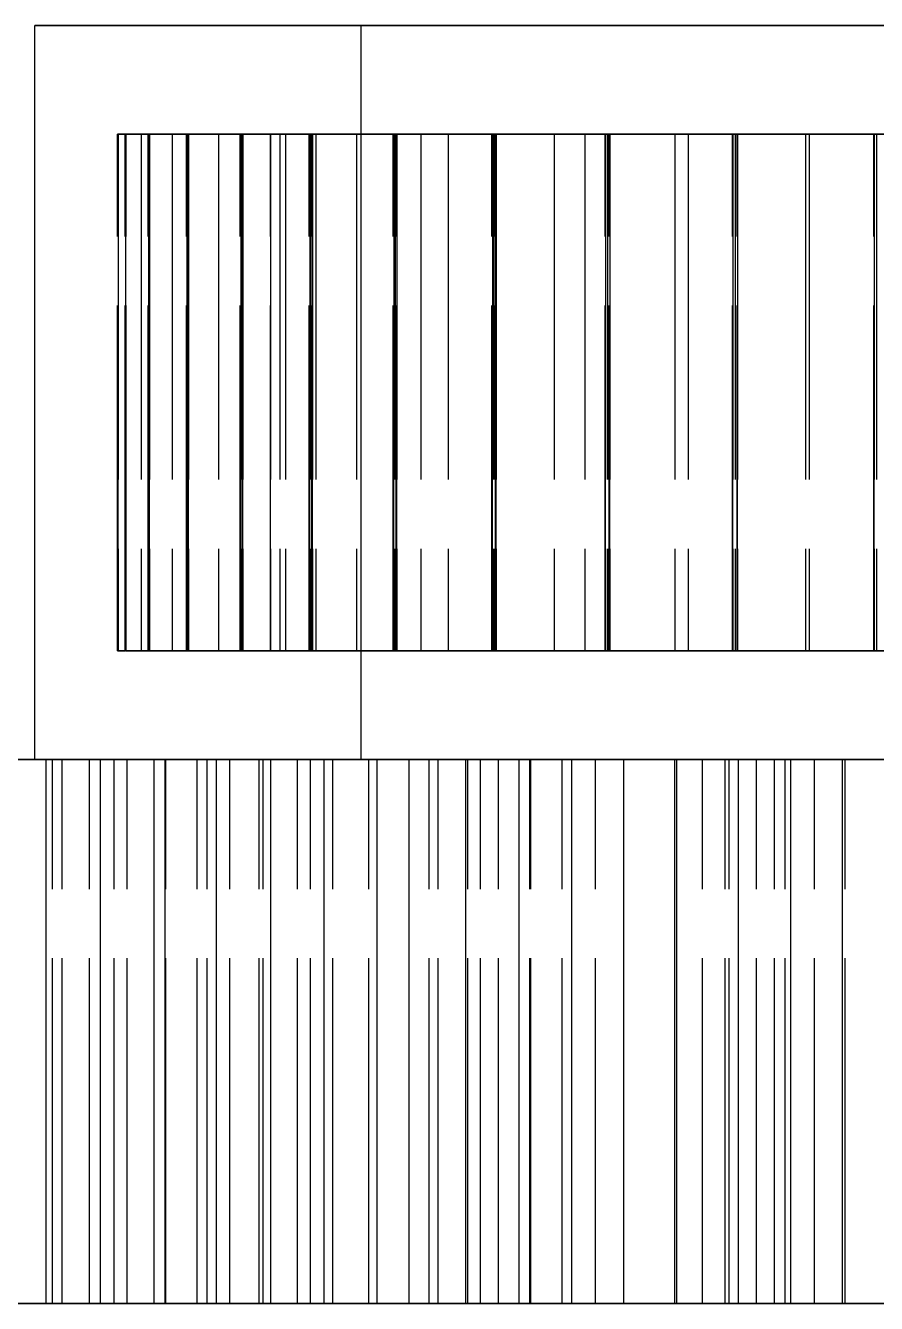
# Model space of a CAD drawing. Header units: millimetres. Extents: x -37 to 135, y -32 to 86.
# Drawn here: x 67.155 to 70.285, y -8.01 to -3.31 of the extents above; entities that cross this region are included whole.
import ezdxf

# ---------------------------------------------------------------- set-up
doc = ezdxf.new("R2010")
doc.units = ezdxf.units.MM
doc.linetypes.add('DASHED', pattern=[1.524, 1.27, -0.254])
doc.layers.add('HIDDEN', color=8, linetype='DASHED')
doc.layers.add('VISIBLE', color=7, linetype='CONTINUOUS')

msp = doc.modelspace()

# ---------------------------------------------------------------- linework, layer by layer
at = {"layer": 'HIDDEN'}
for points in [[(79.07601, -3.31), (78.41563, -3.31), (77.75525, -3.31), (77.09486, -3.31), (76.43448, -3.31), (75.7741, -3.31), (75.11371, -3.31), (74.45333, -3.31), (73.79295, -3.31), (73.13256, -3.31), (72.47218, -3.31), (71.8118, -3.31), (71.15141, -3.31), (70.49103, -3.31), (69.83065, -3.31), (69.17027, -3.31), (68.50988, -3.31), (67.8495, -3.31), (67.18912, -3.31)], [(78.96801, -3.31), (78.34572, -3.31), (77.72343, -3.31), (77.10115, -3.31), (76.47886, -3.31), (75.85657, -3.31), (75.23428, -3.31), (74.61199, -3.31), (73.98971, -3.31), (73.36742, -3.31), (72.74513, -3.31), (72.12284, -3.31), (71.50056, -3.31), (70.87827, -3.31), (70.25598, -3.31), (69.63369, -3.31), (69.0114, -3.31), (68.38912, -3.31)], [(68.38912, -3.31), (68.70026, -3.31), (69.0114, -3.31), (69.32255, -3.31), (69.63369, -3.31), (69.94484, -3.31), (70.25598, -3.31), (70.56712, -3.31)], [(68.38912, -6.01), (68.38912, -3.31)], [(67.49485, -3.71), (67.49292, -3.71)], [(67.49292, -3.71), (67.49388, -3.71)], [(67.49388, -3.71), (67.49292, -3.71)], [(67.49485, -3.71), (67.49292, -3.71)], [(67.49292, -5.61), (67.49292, -3.71)], [(67.49292, -5.61), (67.49292, -3.71)], [(67.49388, -5.61), (67.49388, -3.71)], [(67.52245, -3.71), (67.49485, -3.71)], [(67.49485, -3.71), (67.52245, -3.71)], [(67.49485, -5.61), (67.49485, -3.71)], [(67.49485, -3.71), (67.49485, -5.61)], [(67.52245, -3.71), (67.52053, -3.71)], [(67.52245, -3.71), (67.52053, -3.71)], [(67.52245, -3.71), (67.52053, -3.71)], [(67.52053, -3.71), (67.52245, -3.71)], [(67.52053, -5.61), (67.52053, -3.71)], [(67.52053, -5.61), (67.52053, -3.71)], [(67.52438, -3.71), (67.52245, -3.71)], [(67.52438, -3.71), (67.52245, -3.71)], [(67.52245, -5.61), (67.52245, -3.71)], [(67.52245, -5.61), (67.52245, -3.71)], [(67.52245, -3.71), (67.52245, -5.61)], [(67.52245, -5.61), (67.52245, -3.71)], [(67.52245, -3.71), (67.52245, -5.61)], [(67.52245, -3.71), (67.52245, -5.61)], [(67.52245, -3.71), (67.52245, -5.61)], [(67.52245, -5.61), (67.52245, -3.71)], [(67.5795, -3.71), (67.52438, -3.71)], [(67.52438, -3.71), (67.5795, -3.71)], [(67.52438, -5.61), (67.52438, -3.71)], [(67.52438, -5.61), (67.52438, -3.71)], [(67.6071, -3.71), (67.5795, -3.71)], [(67.5795, -3.71), (67.6071, -3.71)], [(67.5795, -3.71), (67.5795, -5.61)], [(67.5795, -3.71), (67.5795, -5.61)], [(67.60806, -3.71), (67.60519, -3.71)], [(67.6071, -3.71), (67.60519, -3.71)], [(67.6071, -3.71), (67.60519, -3.71)], [(67.60519, -3.71), (67.60806, -3.71)], [(67.60519, -5.61), (67.60519, -3.71)], [(67.60519, -5.61), (67.60519, -3.71)], [(67.6071, -5.61), (67.6071, -3.71)], [(67.6071, -3.71), (67.6071, -5.61)], [(67.60903, -3.71), (67.60806, -3.71)], [(67.60806, -3.71), (67.60903, -3.71)], [(67.60806, -3.71), (67.60806, -5.61)], [(67.60806, -3.71), (67.60806, -5.61)], [(67.61096, -3.71), (67.60903, -3.71)], [(67.61096, -3.71), (67.60903, -3.71)], [(67.60903, -5.61), (67.60903, -3.71)], [(67.60903, -5.61), (67.60903, -3.71)], [(67.69344, -3.71), (67.61096, -3.71)], [(67.61096, -3.71), (67.69344, -3.71)], [(67.61096, -3.71), (67.61096, -5.61)], [(67.61096, -5.61), (67.61096, -3.71)], [(67.69344, -3.71), (67.74856, -3.71)], [(67.74856, -3.71), (67.69344, -3.71)], [(67.69344, -3.71), (67.69344, -5.61)], [(67.69344, -3.71), (67.69344, -5.61)], [(67.74856, -3.71), (67.74667, -3.71)], [(67.74667, -3.71), (67.75049, -3.71)], [(67.75049, -3.71), (67.74667, -3.71)], [(67.74856, -3.71), (67.74667, -3.71)], [(67.74667, -5.61), (67.74667, -3.71)], [(67.74667, -5.61), (67.74667, -3.71)], [(67.74856, -3.71), (67.74856, -5.61)], [(67.74856, -5.61), (67.74856, -3.71)], [(67.75049, -3.71), (67.75241, -3.71)], [(67.75241, -3.71), (67.75049, -3.71)], [(67.75049, -3.71), (67.75049, -5.61)], [(67.75049, -3.71), (67.75049, -5.61)], [(67.75434, -3.71), (67.75241, -3.71)], [(67.75434, -3.71), (67.75241, -3.71)], [(67.75241, -5.61), (67.75241, -3.71)], [(67.75241, -5.61), (67.75241, -3.71)], [(67.75434, -3.71), (67.86396, -3.71)], [(67.86396, -3.71), (67.75434, -3.71)], [(67.75434, -5.61), (67.75434, -3.71)], [(67.75434, -3.71), (67.75434, -5.61)], [(67.86396, -3.71), (67.94644, -3.71)], [(67.94644, -3.71), (67.86396, -3.71)], [(67.86396, -3.71), (67.86396, -5.61)], [(67.86396, -3.71), (67.86396, -5.61)], [(67.94644, -3.71), (67.94457, -3.71)], [(67.94457, -3.71), (67.94933, -3.71)], [(67.94933, -3.71), (67.94457, -3.71)], [(67.94644, -3.71), (67.94457, -3.71)], [(67.94457, -5.61), (67.94457, -3.71)], [(67.94457, -5.61), (67.94457, -3.71)], [(67.94644, -3.71), (67.94644, -5.61)], [(67.94644, -5.61), (67.94644, -3.71)], [(67.94933, -3.71), (67.95221, -3.71)], [(67.95221, -3.71), (67.94933, -3.71)], [(67.94933, -3.71), (67.94933, -5.61)], [(67.94933, -3.71), (67.94933, -5.61)], [(67.95412, -3.71), (67.95221, -3.71)], [(67.95412, -3.71), (67.95221, -3.71)], [(67.95221, -5.61), (67.95221, -3.71)], [(67.95221, -5.61), (67.95221, -3.71)], [(67.95412, -3.71), (68.09057, -3.71)], [(68.09057, -3.71), (67.95412, -3.71)], [(67.95412, -5.61), (67.95412, -3.71)], [(67.95412, -3.71), (67.95412, -5.61)], [(68.05578, -3.71), (68.11135, -3.71)], [(68.11135, -3.71), (68.05578, -3.71)], [(68.05578, -3.71), (68.05578, -5.61)], [(68.05578, -5.61), (68.05578, -3.71)], [(68.09057, -3.71), (68.20019, -3.71)], [(68.20019, -3.71), (68.09057, -3.71)], [(68.09057, -3.71), (68.09057, -5.61)], [(68.09057, -3.71), (68.09057, -5.61)], [(68.11135, -3.71), (68.22232, -3.71)], [(68.22232, -3.71), (68.11135, -3.71)], [(68.11135, -3.71), (68.11135, -5.61)], [(68.11135, -3.71), (68.11135, -5.61)], [(68.20019, -3.71), (68.19835, -3.71)], [(68.19835, -3.71), (68.20403, -3.71)], [(68.20403, -3.71), (68.19835, -3.71)], [(68.20019, -3.71), (68.19835, -3.71)], [(68.19835, -5.61), (68.19835, -3.71)], [(68.19835, -5.61), (68.19835, -3.71)], [(68.20019, -3.71), (68.20019, -5.61)], [(68.20019, -5.61), (68.20019, -3.71)], [(68.20403, -3.71), (68.20786, -3.71)], [(68.20786, -3.71), (68.20403, -3.71)], [(68.20403, -3.71), (68.20403, -5.61)], [(68.20403, -3.71), (68.20403, -5.61)], [(68.20975, -3.71), (68.20786, -3.71)], [(68.20975, -3.71), (68.20786, -3.71)], [(68.20786, -5.61), (68.20786, -3.71)], [(68.20786, -5.61), (68.20786, -3.71)], [(68.20975, -3.71), (68.37265, -3.71)], [(68.37265, -3.71), (68.20975, -3.71)], [(68.20975, -5.61), (68.20975, -3.71)], [(68.20975, -3.71), (68.20975, -5.61)], [(68.38839, -3.71), (68.22232, -3.71)], [(68.22232, -3.71), (68.38839, -3.71)], [(68.22232, -3.71), (68.22232, -5.61)], [(68.22232, -3.71), (68.22232, -5.61)], [(68.37265, -3.71), (68.5091, -3.71)], [(68.5091, -3.71), (68.37265, -3.71)], [(68.37265, -3.71), (68.37265, -5.61)], [(68.37265, -3.71), (68.37265, -5.61)], [(68.6091, -3.71), (68.38839, -3.71)], [(68.38839, -3.71), (68.6091, -3.71)], [(68.38839, -3.71), (68.38839, -5.61)], [(68.38839, -3.71), (68.38839, -5.61)], [(68.5091, -3.71), (68.50729, -3.71)], [(68.50729, -3.71), (68.51388, -3.71)], [(68.51388, -3.71), (68.50729, -3.71)], [(68.5091, -3.71), (68.50729, -3.71)], [(68.50729, -5.61), (68.50729, -3.71)], [(68.50729, -5.61), (68.50729, -3.71)], [(68.5091, -3.71), (68.5091, -5.61)], [(68.5091, -5.61), (68.5091, -3.71)], [(68.51388, -3.71), (68.51865, -3.71)], [(68.51865, -3.71), (68.51388, -3.71)], [(68.51388, -3.71), (68.51388, -5.61)], [(68.51388, -3.71), (68.51388, -5.61)], [(68.52051, -3.71), (68.51865, -3.71)], [(68.52051, -3.71), (68.51865, -3.71)], [(68.51865, -5.61), (68.51865, -3.71)], [(68.51865, -5.61), (68.51865, -3.71)], [(68.52051, -3.71), (68.70941, -3.71)], [(68.70941, -3.71), (68.52051, -3.71)], [(68.52051, -5.61), (68.52051, -3.71)], [(68.52051, -3.71), (68.52051, -5.61)], [(68.88383, -3.71), (68.6091, -3.71)], [(68.6091, -3.71), (68.88383, -3.71)], [(68.6091, -3.71), (68.6091, -5.61)], [(68.6091, -3.71), (68.6091, -5.61)], [(68.70941, -3.71), (68.87231, -3.71)], [(68.87231, -3.71), (68.70941, -3.71)], [(68.70941, -3.71), (68.70941, -5.61)], [(68.70941, -3.71), (68.70941, -5.61)], [(68.87231, -3.71), (68.87054, -3.71)], [(68.87054, -3.71), (68.87802, -3.71)], [(68.87802, -3.71), (68.87054, -3.71)], [(68.87231, -3.71), (68.87054, -3.71)], [(68.87054, -5.61), (68.87054, -3.71)], [(68.87054, -5.61), (68.87054, -3.71)], [(68.87231, -3.71), (68.87231, -5.61)], [(68.87231, -5.61), (68.87231, -3.71)], [(68.87802, -3.71), (68.88371, -3.71)], [(68.88371, -3.71), (68.87802, -3.71)], [(68.87802, -3.71), (68.87802, -5.61)], [(68.87802, -3.71), (68.87802, -5.61)], [(68.88554, -3.71), (68.88371, -3.71)], [(68.88554, -3.71), (68.88371, -3.71)], [(68.88371, -5.61), (68.88371, -3.71)], [(68.88371, -5.61), (68.88371, -3.71)], [(69.21181, -3.71), (68.88383, -3.71)], [(68.88383, -3.71), (69.21181, -3.71)], [(68.88383, -3.71), (68.88383, -5.61)], [(68.88383, -3.71), (68.88383, -5.61)], [(68.88554, -3.71), (69.09991, -3.71)], [(69.09991, -3.71), (68.88554, -3.71)], [(68.88554, -5.61), (68.88554, -3.71)], [(68.88554, -3.71), (68.88554, -5.61)], [(69.09991, -3.71), (69.2888, -3.71)], [(69.2888, -3.71), (69.09991, -3.71)], [(69.09991, -3.71), (69.09991, -5.61)], [(69.09991, -3.71), (69.09991, -5.61)], [(69.59214, -3.71), (69.21181, -3.71)], [(69.21181, -3.71), (69.59214, -3.71)], [(69.21181, -3.71), (69.21181, -5.61)], [(69.21181, -3.71), (69.21181, -5.61)], [(69.2888, -3.71), (69.28708, -3.71)], [(69.28708, -3.71), (69.29543, -3.71)], [(69.29543, -3.71), (69.28708, -3.71)], [(69.2888, -3.71), (69.28708, -3.71)], [(69.28708, -5.61), (69.28708, -3.71)], [(69.28708, -5.61), (69.28708, -3.71)], [(69.2888, -3.71), (69.2888, -5.61)], [(69.2888, -5.61), (69.2888, -3.71)], [(69.29543, -3.71), (69.30202, -3.71)], [(69.30202, -3.71), (69.29543, -3.71)], [(69.29543, -3.71), (69.29543, -5.61)], [(69.29543, -3.71), (69.29543, -5.61)], [(69.30383, -3.71), (69.30202, -3.71)], [(69.30383, -3.71), (69.30202, -3.71)], [(69.30202, -5.61), (69.30202, -3.71)], [(69.30202, -5.61), (69.30202, -3.71)], [(69.30383, -3.71), (69.54306, -3.71)], [(69.54306, -3.71), (69.30383, -3.71)], [(69.30383, -5.61), (69.30383, -3.71)], [(69.30383, -3.71), (69.30383, -5.61)], [(69.54306, -3.71), (69.75743, -3.71)], [(69.75743, -3.71), (69.54306, -3.71)], [(69.54306, -3.71), (69.54306, -5.61)], [(69.54306, -3.71), (69.54306, -5.61)], [(70.02375, -3.71), (69.59214, -3.71)], [(69.59214, -3.71), (70.02375, -3.71)], [(69.59214, -3.71), (69.59214, -5.61)], [(69.59214, -3.71), (69.59214, -5.61)], [(69.75743, -3.71), (69.75576, -3.71)], [(69.75576, -3.71), (69.76495, -3.71)], [(69.76495, -3.71), (69.75576, -3.71)], [(69.75743, -3.71), (69.75576, -3.71)], [(69.75576, -5.61), (69.75576, -3.71)], [(69.75576, -5.61), (69.75576, -3.71)], [(69.75743, -3.71), (69.75743, -5.61)], [(69.75743, -5.61), (69.75743, -3.71)], [(69.76495, -3.71), (69.77243, -3.71)], [(69.77243, -3.71), (69.76495, -3.71)], [(69.76495, -3.71), (69.76495, -5.61)], [(69.76495, -3.71), (69.76495, -5.61)], [(69.77419, -3.71), (69.77243, -3.71)], [(69.77419, -3.71), (69.77243, -3.71)], [(69.77243, -5.61), (69.77243, -3.71)], [(69.77243, -5.61), (69.77243, -3.71)], [(69.77419, -3.71), (70.03764, -3.71)], [(70.03764, -3.71), (69.77419, -3.71)], [(69.77419, -5.61), (69.77419, -3.71)], [(69.77419, -3.71), (69.77419, -5.61)], [(70.50543, -3.71), (70.02375, -3.71)], [(70.02375, -3.71), (70.50543, -3.71)], [(70.02375, -3.71), (70.02375, -5.61)], [(70.02375, -3.71), (70.02375, -5.61)], [(70.03764, -3.71), (70.27687, -3.71)], [(70.27687, -3.71), (70.03764, -3.71)], [(70.03764, -3.71), (70.03764, -5.61)], [(70.03764, -3.71), (70.03764, -5.61)], [(70.27687, -3.71), (70.27526, -3.71)], [(70.27526, -3.71), (70.28527, -3.71)], [(70.28527, -3.71), (70.27526, -3.71)], [(70.27687, -3.71), (70.27526, -3.71)], [(70.27526, -5.61), (70.27526, -3.71)], [(70.27526, -5.61), (70.27526, -3.71)], [(70.27687, -3.71), (70.27687, -5.61)], [(70.27687, -5.61), (70.27687, -3.71)], [(70.28527, -3.71), (70.28527, -5.61)], [(67.49485, -5.61), (67.49292, -5.61)], [(67.49292, -5.61), (67.49388, -5.61)], [(67.49388, -5.61), (67.49292, -5.61)], [(67.49485, -5.61), (67.49292, -5.61)], [(67.52245, -5.61), (67.49485, -5.61)], [(67.49485, -5.61), (67.52245, -5.61)], [(67.52245, -5.61), (67.52053, -5.61)], [(67.52245, -5.61), (67.52053, -5.61)], [(67.52245, -5.61), (67.52053, -5.61)], [(67.52053, -5.61), (67.52245, -5.61)], [(67.52438, -5.61), (67.52245, -5.61)], [(67.52438, -5.61), (67.52245, -5.61)], [(67.5795, -5.61), (67.52438, -5.61)], [(67.52438, -5.61), (67.5795, -5.61)], [(67.6071, -5.61), (67.5795, -5.61)], [(67.5795, -5.61), (67.6071, -5.61)], [(67.60806, -5.61), (67.60519, -5.61)], [(67.6071, -5.61), (67.60519, -5.61)], [(67.6071, -5.61), (67.60519, -5.61)], [(67.60519, -5.61), (67.60806, -5.61)], [(67.60903, -5.61), (67.60806, -5.61)], [(67.60806, -5.61), (67.60903, -5.61)], [(67.61096, -5.61), (67.60903, -5.61)], [(67.61096, -5.61), (67.60903, -5.61)], [(67.69344, -5.61), (67.61096, -5.61)], [(67.61096, -5.61), (67.69344, -5.61)], [(67.69344, -5.61), (67.74856, -5.61)], [(67.74856, -5.61), (67.69344, -5.61)], [(67.74856, -5.61), (67.74667, -5.61)], [(67.74667, -5.61), (67.75049, -5.61)], [(67.75049, -5.61), (67.74667, -5.61)], [(67.74856, -5.61), (67.74667, -5.61)], [(67.75049, -5.61), (67.75241, -5.61)], [(67.75241, -5.61), (67.75049, -5.61)], [(67.75434, -5.61), (67.75241, -5.61)], [(67.75434, -5.61), (67.75241, -5.61)], [(67.75434, -5.61), (67.86396, -5.61)], [(67.86396, -5.61), (67.75434, -5.61)], [(67.86396, -5.61), (67.94644, -5.61)], [(67.94644, -5.61), (67.86396, -5.61)], [(67.94644, -5.61), (67.94457, -5.61)], [(67.94457, -5.61), (67.94933, -5.61)], [(67.94933, -5.61), (67.94457, -5.61)], [(67.94644, -5.61), (67.94457, -5.61)], [(67.94933, -5.61), (67.95221, -5.61)], [(67.95221, -5.61), (67.94933, -5.61)], [(67.95412, -5.61), (67.95221, -5.61)], [(67.95412, -5.61), (67.95221, -5.61)], [(67.95412, -5.61), (68.09057, -5.61)], [(68.09057, -5.61), (67.95412, -5.61)], [(68.05578, -5.61), (68.11135, -5.61)], [(68.11135, -5.61), (68.05578, -5.61)], [(68.09057, -5.61), (68.20019, -5.61)], [(68.20019, -5.61), (68.09057, -5.61)], [(68.11135, -5.61), (68.22232, -5.61)], [(68.22232, -5.61), (68.11135, -5.61)], [(68.20019, -5.61), (68.19835, -5.61)], [(68.19835, -5.61), (68.20403, -5.61)], [(68.20403, -5.61), (68.19835, -5.61)], [(68.20019, -5.61), (68.19835, -5.61)], [(68.20403, -5.61), (68.20786, -5.61)], [(68.20786, -5.61), (68.20403, -5.61)], [(68.20975, -5.61), (68.20786, -5.61)], [(68.20975, -5.61), (68.20786, -5.61)], [(68.20975, -5.61), (68.37265, -5.61)], [(68.37265, -5.61), (68.20975, -5.61)], [(68.38839, -5.61), (68.22232, -5.61)], [(68.22232, -5.61), (68.38839, -5.61)], [(68.37265, -5.61), (68.5091, -5.61)], [(68.5091, -5.61), (68.37265, -5.61)], [(68.6091, -5.61), (68.38839, -5.61)], [(68.38839, -5.61), (68.6091, -5.61)], [(68.5091, -5.61), (68.50729, -5.61)], [(68.50729, -5.61), (68.51388, -5.61)], [(68.51388, -5.61), (68.50729, -5.61)], [(68.5091, -5.61), (68.50729, -5.61)], [(68.51388, -5.61), (68.51865, -5.61)], [(68.51865, -5.61), (68.51388, -5.61)], [(68.52051, -5.61), (68.51865, -5.61)], [(68.52051, -5.61), (68.51865, -5.61)], [(68.52051, -5.61), (68.70941, -5.61)], [(68.70941, -5.61), (68.52051, -5.61)], [(68.88383, -5.61), (68.6091, -5.61)], [(68.6091, -5.61), (68.88383, -5.61)], [(68.70941, -5.61), (68.87231, -5.61)], [(68.87231, -5.61), (68.70941, -5.61)], [(68.87231, -5.61), (68.87054, -5.61)], [(68.87054, -5.61), (68.87802, -5.61)], [(68.87802, -5.61), (68.87054, -5.61)], [(68.87231, -5.61), (68.87054, -5.61)], [(68.87802, -5.61), (68.88371, -5.61)], [(68.88371, -5.61), (68.87802, -5.61)], [(68.88554, -5.61), (68.88371, -5.61)], [(68.88554, -5.61), (68.88371, -5.61)], [(69.21181, -5.61), (68.88383, -5.61)], [(68.88383, -5.61), (69.21181, -5.61)], [(68.88554, -5.61), (69.09991, -5.61)], [(69.09991, -5.61), (68.88554, -5.61)], [(69.09991, -5.61), (69.2888, -5.61)], [(69.2888, -5.61), (69.09991, -5.61)], [(69.59214, -5.61), (69.21181, -5.61)], [(69.21181, -5.61), (69.59214, -5.61)], [(69.2888, -5.61), (69.28708, -5.61)], [(69.28708, -5.61), (69.29543, -5.61)], [(69.29543, -5.61), (69.28708, -5.61)], [(69.2888, -5.61), (69.28708, -5.61)], [(69.29543, -5.61), (69.30202, -5.61)], [(69.30202, -5.61), (69.29543, -5.61)], [(69.30383, -5.61), (69.30202, -5.61)], [(69.30383, -5.61), (69.30202, -5.61)], [(69.30383, -5.61), (69.54306, -5.61)], [(69.54306, -5.61), (69.30383, -5.61)], [(69.54306, -5.61), (69.75743, -5.61)], [(69.75743, -5.61), (69.54306, -5.61)], [(70.02375, -5.61), (69.59214, -5.61)], [(69.59214, -5.61), (70.02375, -5.61)], [(69.75743, -5.61), (69.75576, -5.61)], [(69.75576, -5.61), (69.76495, -5.61)], [(69.76495, -5.61), (69.75576, -5.61)], [(69.75743, -5.61), (69.75576, -5.61)], [(69.76495, -5.61), (69.77243, -5.61)], [(69.77243, -5.61), (69.76495, -5.61)], [(69.77419, -5.61), (69.77243, -5.61)], [(69.77419, -5.61), (69.77243, -5.61)], [(69.77419, -5.61), (70.03764, -5.61)], [(70.03764, -5.61), (69.77419, -5.61)], [(70.50543, -5.61), (70.02375, -5.61)], [(70.02375, -5.61), (70.50543, -5.61)], [(70.03764, -5.61), (70.27687, -5.61)], [(70.27687, -5.61), (70.03764, -5.61)], [(70.27687, -5.61), (70.27526, -5.61)], [(70.27526, -5.61), (70.28527, -5.61)], [(70.28527, -5.61), (70.27526, -5.61)], [(70.27687, -5.61), (70.27526, -5.61)], [(67.23099, -6.01), (67.0294, -6.01)], [(67.0947, -6.01), (67.28912, -6.01)], [(67.28912, -6.01), (67.0947, -6.01)], [(67.25348, -6.01), (67.11995, -6.01)], [(67.11995, -6.01), (67.25348, -6.01)], [(79.07601, -6.01), (78.41563, -6.01), (77.75525, -6.01), (77.09486, -6.01), (76.43448, -6.01), (75.7741, -6.01), (75.11371, -6.01), (74.45333, -6.01), (73.79295, -6.01), (73.13256, -6.01), (72.47218, -6.01), (71.8118, -6.01), (71.15141, -6.01), (70.49103, -6.01), (69.83065, -6.01), (69.17027, -6.01), (68.50988, -6.01), (67.8495, -6.01), (67.18912, -6.01)], [(67.18912, -6.01), (67.51931, -6.01), (67.8495, -6.01), (68.17969, -6.01), (68.50988, -6.01), (68.84007, -6.01), (69.17027, -6.01), (69.50046, -6.01), (69.83065, -6.01), (70.16084, -6.01), (70.49103, -6.01)], [(67.43041, -6.01), (67.23099, -6.01)], [(67.23099, -8.01), (67.23099, -6.01)], [(67.38964, -6.01), (67.25348, -6.01)], [(67.25348, -6.01), (67.38964, -6.01)], [(67.25348, -8.01), (67.25348, -6.01)], [(67.25348, -8.01), (67.25348, -6.01)], [(67.28912, -6.01), (67.48101, -6.01)], [(67.48101, -6.01), (67.28912, -6.01)], [(67.28912, -8.01), (67.28912, -6.01)], [(67.28912, -8.01), (67.28912, -6.01)], [(67.52855, -6.01), (67.38964, -6.01)], [(67.38964, -6.01), (67.52855, -6.01)], [(67.38964, -8.01), (67.38964, -6.01)], [(67.38964, -8.01), (67.38964, -6.01)], [(67.62753, -6.01), (67.43041, -6.01)], [(67.43041, -8.01), (67.43041, -6.01)], [(67.48101, -6.01), (67.67034, -6.01)], [(67.67034, -6.01), (67.48101, -6.01)], [(67.48101, -8.01), (67.48101, -6.01)], [(67.48101, -8.01), (67.48101, -6.01)], [(67.67034, -6.01), (67.52855, -6.01)], [(67.52855, -6.01), (67.67034, -6.01)], [(67.52855, -8.01), (67.52855, -6.01)], [(67.52855, -8.01), (67.52855, -6.01)], [(67.82219, -6.01), (67.62753, -6.01)], [(67.62753, -8.01), (67.62753, -6.01)], [(67.78545, -6.01), (67.66775, -6.01)], [(67.66775, -6.01), (67.82219, -6.01)], [(67.66775, -6.01), (67.78545, -6.01)], [(67.85687, -6.01), (67.66775, -6.01)], [(67.66775, -8.01), (67.66775, -6.01)], [(67.67034, -8.01), (67.67034, -6.01)], [(67.67034, -8.01), (67.67034, -6.01)], [(67.90591, -6.01), (67.78545, -6.01)], [(67.78545, -6.01), (67.90591, -6.01)], [(67.78545, -8.01), (67.78545, -6.01)], [(67.78545, -8.01), (67.78545, -6.01)], [(67.82219, -6.01), (68.01421, -6.01)], [(68.01421, -6.01), (67.82219, -6.01)], [(67.82219, -8.01), (67.82219, -6.01)], [(67.82219, -8.01), (67.82219, -6.01)], [(68.05642, -6.01), (67.85687, -6.01)], [(67.85687, -8.01), (67.85687, -6.01)], [(68.02922, -6.01), (67.90591, -6.01)], [(67.90591, -6.01), (68.02922, -6.01)], [(67.90591, -8.01), (67.90591, -6.01)], [(67.90591, -8.01), (67.90591, -6.01)], [(68.01421, -6.01), (68.20336, -6.01)], [(68.20336, -6.01), (68.01421, -6.01)], [(68.01421, -8.01), (68.01421, -6.01)], [(68.01421, -8.01), (68.01421, -6.01)], [(68.15546, -6.01), (68.02922, -6.01)], [(68.02922, -6.01), (68.15546, -6.01)], [(68.02922, -8.01), (68.02922, -6.01)], [(68.02922, -8.01), (68.02922, -6.01)], [(68.25352, -6.01), (68.05642, -6.01)], [(68.05642, -8.01), (68.05642, -6.01)], [(68.28476, -6.01), (68.15546, -6.01)], [(68.15546, -6.01), (68.28476, -6.01)], [(68.15546, -8.01), (68.15546, -6.01)], [(68.15546, -8.01), (68.15546, -6.01)], [(68.20336, -6.01), (68.41729, -6.01)], [(68.41729, -6.01), (68.20336, -6.01)], [(68.20336, -8.01), (68.20336, -6.01)], [(68.20336, -8.01), (68.20336, -6.01)], [(68.44802, -6.01), (68.25352, -6.01)], [(68.25352, -8.01), (68.25352, -6.01)], [(68.41729, -6.01), (68.28476, -6.01)], [(68.28476, -6.01), (68.41729, -6.01)], [(68.28476, -8.01), (68.28476, -6.01)], [(68.28476, -8.01), (68.28476, -6.01)], [(78.96801, -6.01), (78.34572, -6.01), (77.72343, -6.01), (77.10115, -6.01), (76.47886, -6.01), (75.85657, -6.01), (75.23428, -6.01), (74.61199, -6.01), (73.98971, -6.01), (73.36742, -6.01), (72.74513, -6.01), (72.12284, -6.01), (71.50056, -6.01), (70.87827, -6.01), (70.25598, -6.01), (69.63369, -6.01), (69.0114, -6.01), (68.38912, -6.01)], [(68.38912, -6.01), (68.70026, -6.01), (69.0114, -6.01), (69.32255, -6.01), (69.63369, -6.01), (69.94484, -6.01), (70.25598, -6.01), (70.56712, -6.01)], [(68.41729, -8.01), (68.41729, -6.01)], [(68.41729, -8.01), (68.41729, -6.01)], [(68.63976, -6.01), (68.44802, -6.01)], [(68.44802, -8.01), (68.44802, -6.01)], [(68.67216, -6.01), (68.56578, -6.01)], [(68.56578, -6.01), (68.63976, -6.01)], [(68.56578, -6.01), (68.67216, -6.01)], [(68.77426, -6.01), (68.56578, -6.01)], [(68.56578, -8.01), (68.56578, -6.01)], [(68.63976, -6.01), (68.82854, -6.01)], [(68.82854, -6.01), (68.63976, -6.01)], [(68.63976, -8.01), (68.63976, -6.01)], [(68.63976, -8.01), (68.63976, -6.01)], [(68.78158, -6.01), (68.67216, -6.01)], [(68.67216, -6.01), (68.78158, -6.01)], [(68.67216, -8.01), (68.67216, -6.01)], [(68.67216, -8.01), (68.67216, -6.01)], [(68.97089, -6.01), (68.77426, -6.01)], [(68.77426, -8.01), (68.77426, -6.01)], [(68.89411, -6.01), (68.78158, -6.01)], [(68.78158, -6.01), (68.89411, -6.01)], [(68.78158, -8.01), (68.78158, -6.01)], [(68.78158, -8.01), (68.78158, -6.01)], [(68.82854, -6.01), (69.01409, -6.01)], [(69.01409, -6.01), (68.82854, -6.01)], [(68.82854, -8.01), (68.82854, -6.01)], [(68.82854, -8.01), (68.82854, -6.01)], [(69.00987, -6.01), (68.89411, -6.01)], [(68.89411, -6.01), (69.00987, -6.01)], [(68.89411, -8.01), (68.89411, -6.01)], [(68.89411, -8.01), (68.89411, -6.01)], [(69.16478, -6.01), (68.97089, -6.01)], [(68.97089, -8.01), (68.97089, -6.01)], [(69.12898, -6.01), (69.00987, -6.01)], [(69.00987, -6.01), (69.12898, -6.01)], [(69.00987, -8.01), (69.00987, -6.01)], [(69.00987, -8.01), (69.00987, -6.01)], [(69.01409, -6.01), (69.25166, -6.01)], [(69.25166, -6.01), (69.01409, -6.01)], [(69.01409, -8.01), (69.01409, -6.01)], [(69.01409, -8.01), (69.01409, -6.01)], [(69.25166, -6.01), (69.12898, -6.01)], [(69.12898, -6.01), (69.25166, -6.01)], [(69.12898, -8.01), (69.12898, -6.01)], [(69.12898, -8.01), (69.12898, -6.01)], [(69.3558, -6.01), (69.16478, -6.01)], [(69.16478, -8.01), (69.16478, -6.01)], [(69.25166, -8.01), (69.25166, -6.01)], [(69.25166, -8.01), (69.25166, -6.01)], [(69.54376, -6.01), (69.3558, -6.01)], [(69.3558, -8.01), (69.3558, -6.01)], [(69.72844, -6.01), (69.54376, -6.01)], [(69.54376, -8.01), (69.54376, -6.01)], [(69.64516, -6.01), (69.55056, -6.01)], [(69.55056, -6.01), (69.72844, -6.01)], [(69.55056, -6.01), (69.64516, -6.01)], [(69.77748, -6.01), (69.55056, -6.01)], [(69.55056, -8.01), (69.55056, -6.01)], [(69.74305, -6.01), (69.64516, -6.01)], [(69.64516, -6.01), (69.74305, -6.01)], [(69.64516, -8.01), (69.64516, -6.01)], [(69.64516, -8.01), (69.64516, -6.01)], [(69.72844, -6.01), (69.90958, -6.01)], [(69.90958, -6.01), (69.72844, -6.01)], [(69.72844, -8.01), (69.72844, -6.01)], [(69.72844, -8.01), (69.72844, -6.01)], [(69.8443, -6.01), (69.74305, -6.01)], [(69.74305, -6.01), (69.8443, -6.01)], [(69.74305, -8.01), (69.74305, -6.01)], [(69.74305, -8.01), (69.74305, -6.01)], [(69.9703, -6.01), (69.77748, -6.01)], [(69.77748, -8.01), (69.77748, -6.01)], [(69.94905, -6.01), (69.8443, -6.01)], [(69.8443, -6.01), (69.94905, -6.01)], [(69.8443, -8.01), (69.8443, -6.01)], [(69.8443, -8.01), (69.8443, -6.01)], [(69.90958, -6.01), (70.16973, -6.01)], [(70.16973, -6.01), (69.90958, -6.01)], [(69.90958, -8.01), (69.90958, -6.01)], [(69.90958, -8.01), (69.90958, -6.01)], [(70.05745, -6.01), (69.94905, -6.01)], [(69.94905, -6.01), (70.05745, -6.01)], [(69.94905, -8.01), (69.94905, -6.01)], [(69.94905, -8.01), (69.94905, -6.01)], [(70.16013, -6.01), (69.9703, -6.01)], [(69.9703, -8.01), (69.9703, -6.01)], [(70.16973, -6.01), (70.05745, -6.01)], [(70.05745, -6.01), (70.16973, -6.01)], [(70.05745, -8.01), (70.05745, -6.01)], [(70.05745, -8.01), (70.05745, -6.01)], [(70.34681, -6.01), (70.16013, -6.01)], [(70.16013, -8.01), (70.16013, -6.01)], [(70.16973, -8.01), (70.16973, -6.01)], [(70.16973, -8.01), (70.16973, -6.01)], [(67.23099, -8.01), (67.0294, -8.01)], [(67.0947, -8.01), (67.28912, -8.01)], [(67.28912, -8.01), (67.0947, -8.01)], [(67.25348, -8.01), (67.11995, -8.01)], [(67.11995, -8.01), (67.25348, -8.01)], [(67.43041, -8.01), (67.23099, -8.01)], [(67.38964, -8.01), (67.25348, -8.01)], [(67.25348, -8.01), (67.38964, -8.01)], [(67.28912, -8.01), (67.48101, -8.01)], [(67.48101, -8.01), (67.28912, -8.01)], [(67.52855, -8.01), (67.38964, -8.01)], [(67.38964, -8.01), (67.52855, -8.01)], [(67.62753, -8.01), (67.43041, -8.01)], [(67.48101, -8.01), (67.67034, -8.01)], [(67.67034, -8.01), (67.48101, -8.01)], [(67.67034, -8.01), (67.52855, -8.01)], [(67.52855, -8.01), (67.67034, -8.01)], [(67.82219, -8.01), (67.62753, -8.01)], [(67.78545, -8.01), (67.66775, -8.01)], [(67.66775, -8.01), (67.82219, -8.01)], [(67.66775, -8.01), (67.78545, -8.01)], [(67.85687, -8.01), (67.66775, -8.01)], [(67.90591, -8.01), (67.78545, -8.01)], [(67.78545, -8.01), (67.90591, -8.01)], [(67.82219, -8.01), (68.01421, -8.01)], [(68.01421, -8.01), (67.82219, -8.01)], [(68.05642, -8.01), (67.85687, -8.01)], [(68.02922, -8.01), (67.90591, -8.01)], [(67.90591, -8.01), (68.02922, -8.01)], [(68.01421, -8.01), (68.20336, -8.01)], [(68.20336, -8.01), (68.01421, -8.01)], [(68.15546, -8.01), (68.02922, -8.01)], [(68.02922, -8.01), (68.15546, -8.01)], [(68.25352, -8.01), (68.05642, -8.01)], [(68.28476, -8.01), (68.15546, -8.01)], [(68.15546, -8.01), (68.28476, -8.01)], [(68.20336, -8.01), (68.41729, -8.01)], [(68.41729, -8.01), (68.20336, -8.01)], [(68.44802, -8.01), (68.25352, -8.01)], [(68.41729, -8.01), (68.28476, -8.01)], [(68.28476, -8.01), (68.41729, -8.01)], [(68.63976, -8.01), (68.44802, -8.01)], [(68.67216, -8.01), (68.56578, -8.01)], [(68.56578, -8.01), (68.63976, -8.01)], [(68.56578, -8.01), (68.67216, -8.01)], [(68.77426, -8.01), (68.56578, -8.01)], [(68.63976, -8.01), (68.82854, -8.01)], [(68.82854, -8.01), (68.63976, -8.01)], [(68.78158, -8.01), (68.67216, -8.01)], [(68.67216, -8.01), (68.78158, -8.01)], [(68.97089, -8.01), (68.77426, -8.01)], [(68.89411, -8.01), (68.78158, -8.01)], [(68.78158, -8.01), (68.89411, -8.01)], [(68.82854, -8.01), (69.01409, -8.01)], [(69.01409, -8.01), (68.82854, -8.01)], [(69.00987, -8.01), (68.89411, -8.01)], [(68.89411, -8.01), (69.00987, -8.01)], [(69.16478, -8.01), (68.97089, -8.01)], [(69.12898, -8.01), (69.00987, -8.01)], [(69.00987, -8.01), (69.12898, -8.01)], [(69.01409, -8.01), (69.25166, -8.01)], [(69.25166, -8.01), (69.01409, -8.01)], [(69.25166, -8.01), (69.12898, -8.01)], [(69.12898, -8.01), (69.25166, -8.01)], [(69.3558, -8.01), (69.16478, -8.01)], [(69.54376, -8.01), (69.3558, -8.01)], [(69.72844, -8.01), (69.54376, -8.01)], [(69.64516, -8.01), (69.55056, -8.01)], [(69.55056, -8.01), (69.72844, -8.01)], [(69.55056, -8.01), (69.64516, -8.01)], [(69.77748, -8.01), (69.55056, -8.01)], [(69.74305, -8.01), (69.64516, -8.01)], [(69.64516, -8.01), (69.74305, -8.01)], [(69.72844, -8.01), (69.90958, -8.01)], [(69.90958, -8.01), (69.72844, -8.01)], [(69.8443, -8.01), (69.74305, -8.01)], [(69.74305, -8.01), (69.8443, -8.01)], [(69.9703, -8.01), (69.77748, -8.01)], [(69.94905, -8.01), (69.8443, -8.01)], [(69.8443, -8.01), (69.94905, -8.01)], [(69.90958, -8.01), (70.16973, -8.01)], [(70.16973, -8.01), (69.90958, -8.01)], [(70.05745, -8.01), (69.94905, -8.01)], [(69.94905, -8.01), (70.05745, -8.01)], [(70.16013, -8.01), (69.9703, -8.01)], [(70.16973, -8.01), (70.05745, -8.01)], [(70.05745, -8.01), (70.16973, -8.01)], [(70.34681, -8.01), (70.16013, -8.01)]]:
    msp.add_lwpolyline(points, dxfattribs=at)
at = {"layer": 'VISIBLE'}
for points in [[(67.18912, -3.31), (67.51931, -3.31), (67.8495, -3.31), (68.17969, -3.31), (68.50988, -3.31), (68.84007, -3.31), (69.17027, -3.31), (69.50046, -3.31), (69.83065, -3.31), (70.16084, -3.31), (70.49103, -3.31)], [(67.18912, -6.01), (67.18912, -3.31)], [(67.0294, -6.01), (67.23099, -6.01)], [(67.23099, -6.01), (67.43041, -6.01)], [(67.23099, -8.01), (67.23099, -6.01)], [(67.43041, -6.01), (67.62753, -6.01)], [(67.43041, -8.01), (67.43041, -6.01)], [(67.62753, -6.01), (67.66775, -6.01)], [(67.62753, -8.01), (67.62753, -6.01)], [(67.66775, -6.01), (67.85687, -6.01)], [(67.66775, -8.01), (67.66775, -6.01)], [(67.85687, -6.01), (68.05642, -6.01)], [(67.85687, -8.01), (67.85687, -6.01)], [(68.05642, -6.01), (68.25352, -6.01)], [(68.05642, -8.01), (68.05642, -6.01)], [(68.25352, -6.01), (68.44802, -6.01)], [(68.25352, -8.01), (68.25352, -6.01)], [(68.44802, -6.01), (68.56578, -6.01)], [(68.44802, -8.01), (68.44802, -6.01)], [(68.56578, -6.01), (68.77426, -6.01)], [(68.56578, -8.01), (68.56578, -6.01)], [(68.77426, -6.01), (68.97089, -6.01)], [(68.77426, -8.01), (68.77426, -6.01)], [(68.97089, -6.01), (69.16478, -6.01)], [(68.97089, -8.01), (68.97089, -6.01)], [(69.16478, -6.01), (69.3558, -6.01)], [(69.16478, -8.01), (69.16478, -6.01)], [(69.3558, -6.01), (69.54376, -6.01)], [(69.3558, -8.01), (69.3558, -6.01)], [(69.54376, -6.01), (69.55056, -6.01)], [(69.54376, -8.01), (69.54376, -6.01)], [(69.55056, -6.01), (69.77748, -6.01)], [(69.55056, -8.01), (69.55056, -6.01)], [(69.77748, -6.01), (69.9703, -6.01)], [(69.77748, -8.01), (69.77748, -6.01)], [(69.9703, -6.01), (70.16013, -6.01)], [(69.9703, -8.01), (69.9703, -6.01)], [(70.16013, -6.01), (70.34681, -6.01)], [(70.16013, -8.01), (70.16013, -6.01)], [(67.0294, -8.01), (67.23099, -8.01)], [(67.23099, -8.01), (67.43041, -8.01)], [(67.43041, -8.01), (67.62753, -8.01)], [(67.62753, -8.01), (67.66775, -8.01)], [(67.66775, -8.01), (67.85687, -8.01)], [(67.85687, -8.01), (68.05642, -8.01)], [(68.05642, -8.01), (68.25352, -8.01)], [(68.25352, -8.01), (68.44802, -8.01)], [(68.44802, -8.01), (68.56578, -8.01)], [(68.56578, -8.01), (68.77426, -8.01)], [(68.77426, -8.01), (68.97089, -8.01)], [(68.97089, -8.01), (69.16478, -8.01)], [(69.16478, -8.01), (69.3558, -8.01)], [(69.3558, -8.01), (69.54376, -8.01)], [(69.54376, -8.01), (69.55056, -8.01)], [(69.55056, -8.01), (69.77748, -8.01)], [(69.77748, -8.01), (69.9703, -8.01)], [(69.9703, -8.01), (70.16013, -8.01)], [(70.16013, -8.01), (70.34681, -8.01)]]:
    msp.add_lwpolyline(points, dxfattribs=at)

doc.saveas('drawing.dxf')
